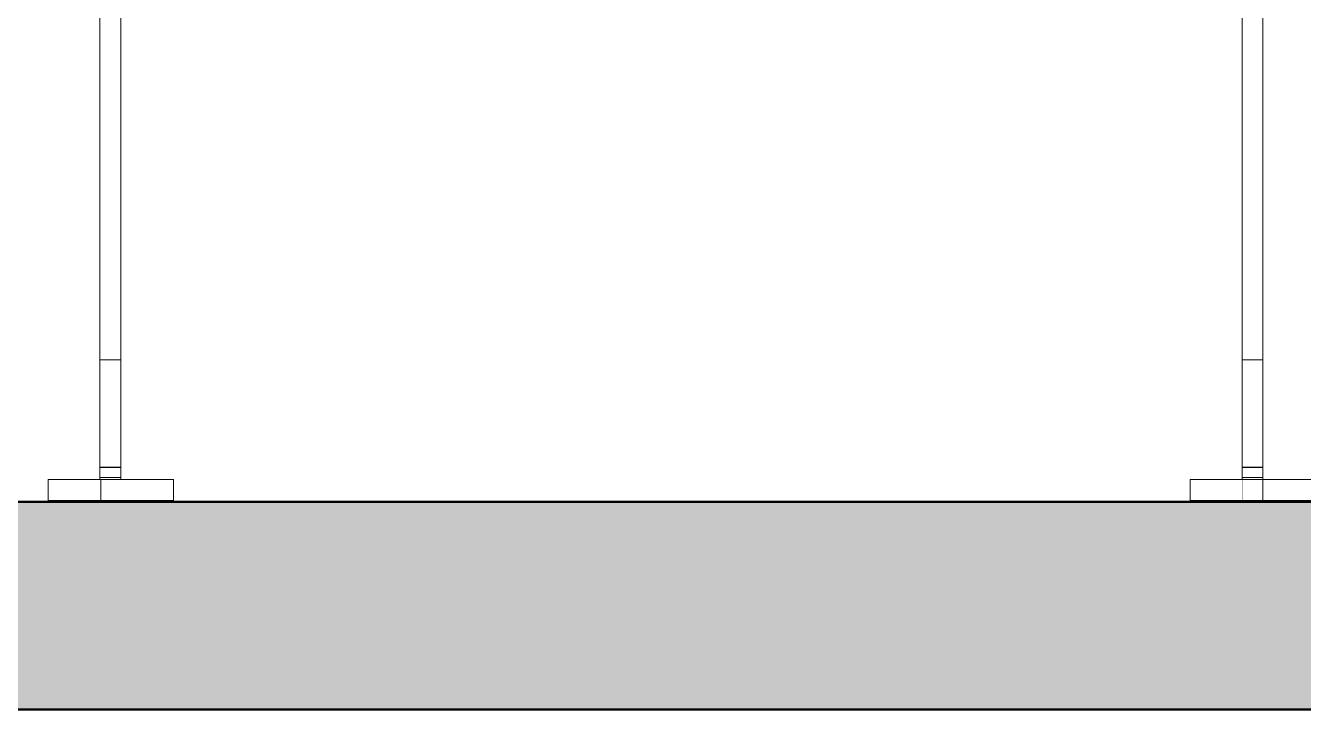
# Model space of a CAD drawing. Header units: millimetres. Extents: x -46169 to 237885, y -84465 to 18123.
# Drawn here: x 117149 to 117764, y -81053 to -80724 of the extents above; entities that cross this region are included whole.
import ezdxf

# ---------------------------------------------------------------- set-up
doc = ezdxf.new("R2010")
doc.units = ezdxf.units.MM
doc.header["$MEASUREMENT"] = 0
doc.linetypes.add('Wipeout_Contour', pattern=[1000, 0, -1000])
doc.layers.add('New_A-20-M_Floor_Slab', color=7, linetype='Continuous')
doc.layers.add('New_A-35-M_FFE_Fixed', color=7, linetype='Continuous')
doc.layers.add('New_A-20-M_Floor_Slab_Pen_No__29', color=7, linetype='Continuous', lineweight=50, true_color=0x2a2a2a)
doc.layers.add('New_A-20-M_Floor_Slab_Pen_No__81', color=7, linetype='Continuous', lineweight=20, true_color=0x6a6a6a)
doc.layers.add('New_A-35-M_FFE_Fixed_Pen_No__1', color=7, linetype='Continuous', lineweight=13)

# ---------------------------------------------------------------- blocks, each defined once
blk = doc.blocks.new('Section Elem_4_2', base_point=(64459.15, -84332.61))
at = {"color": 254, "linetype": 'Wipeout_Contour', "lineweight": 0, "ltscale": 25429937.22512363}
blk.add_wipeout([(110238.31, -80783.86), (110303.02, -80783.86), (110303.02, -80952.86), (110238.31, -80952.86), (110238.31, -80953.11), (121390.86, -80953.11), (121390.86, -80952.86), (121326.16, -80952.86), (121326.16, -80783.86), (121390.86, -80783.86), (121390.86, -80715.11), (121319.73, -80715.11), (121319.73, -80952.36), (121284.73, -80952.36), (121284.73, -80942.36), (121309.73, -80942.36), (121309.73, -80715.11), (121044.73, -80715.11), (121044.73, -80952.36), (121009.73, -80952.36), (121009.73, -80942.36), (121034.73, -80942.36), (121034.73, -80715.11), (120494.73, -80715.11), (120494.73, -80942.36), (120520.23, -80942.36), (120520.23, -80952.36), (120459.23, -80952.36), (120459.23, -80942.36), (120484.73, -80942.36), (120484.73, -80715.11), (119944.73, -80715.11), (119944.73, -80942.36), (119969.73, -80942.36), (119969.73, -80952.36), (119909.73, -80952.36), (119909.73, -80942.36), (119934.73, -80942.36), (119934.73, -80715.11), (119394.73, -80715.11), (119394.73, -80942.36), (119420.23, -80942.36), (119420.23, -80952.36), (119359.23, -80952.36), (119359.23, -80942.36), (119384.73, -80942.36), (119384.73, -80715.11), (118844.73, -80715.11), (118844.73, -80942.36), (118869.73, -80942.36), (118869.73, -80952.36), (118809.73, -80952.36), (118809.73, -80942.36), (118834.73, -80942.36), (118834.73, -80715.11), (118294.73, -80715.11), (118294.73, -80942.36), (118320.23, -80942.36), (118320.23, -80952.36), (118259.23, -80952.36), (118259.23, -80942.36), (118284.73, -80942.36), (118284.73, -80715.11), (117744.73, -80715.11), (117744.73, -80942.36), (117769.73, -80942.36), (117769.73, -80952.36), (117709.73, -80952.36), (117709.73, -80942.36), (117734.73, -80942.36), (117734.73, -80715.11), (117194.73, -80715.11), (117194.73, -80942.36), (117220.23, -80942.36), (117220.23, -80952.36), (117159.73, -80952.36), (117159.73, -80942.36), (117184.73, -80942.36), (117184.73, -80715.11), (116644.73, -80715.11), (116644.73, -80942.36), (116670.23, -80942.36), (116670.23, -80952.36), (116609.23, -80952.36), (116609.23, -80942.36), (116634.73, -80942.36), (116634.73, -80715.11), (116094.73, -80715.11), (116094.73, -80942.36), (116119.73, -80942.36), (116119.73, -80952.36), (116059.73, -80952.36), (116059.73, -80942.36), (116084.73, -80942.36), (116084.73, -80715.11), (115544.73, -80715.11), (115544.73, -80942.36), (115570.23, -80942.36), (115570.23, -80952.36), (115509.23, -80952.36), (115509.23, -80942.36), (115534.73, -80942.36), (115534.73, -80715.11), (114994.73, -80715.11), (114994.73, -80942.36), (115019.73, -80942.36), (115019.73, -80952.36), (114959.73, -80952.36), (114959.73, -80942.36), (114984.73, -80942.36), (114984.73, -80715.11), (114444.73, -80715.11), (114444.73, -80942.36), (114470.23, -80942.36), (114470.23, -80952.36), (114409.23, -80952.36), (114409.23, -80942.36), (114434.73, -80942.36), (114434.73, -80715.11), (113894.73, -80715.11), (113894.73, -80942.36), (113919.73, -80942.36), (113919.73, -80952.36), (113859.73, -80952.36), (113859.73, -80942.36), (113884.73, -80942.36), (113884.73, -80715.11), (113344.73, -80715.11), (113344.73, -80942.36), (113370.23, -80942.36), (113370.23, -80952.36), (113309.73, -80952.36), (113309.73, -80942.36), (113334.73, -80942.36), (113334.73, -80715.11), (112794.73, -80715.11), (112794.73, -80942.36), (112820.23, -80942.36), (112820.23, -80952.36), (112759.73, -80952.36), (112759.73, -80942.36), (112784.73, -80942.36), (112784.73, -80715.11), (112244.73, -80715.11), (112244.73, -80942.36), (112270.23, -80942.36), (112270.23, -80952.36), (112209.73, -80952.36), (112209.73, -80942.36), (112234.73, -80942.36), (112234.73, -80715.11), (111694.73, -80715.11), (111694.73, -80942.36), (111720.23, -80942.36), (111720.23, -80952.36), (111659.73, -80952.36), (111659.73, -80942.36), (111684.73, -80942.36), (111684.73, -80715.11), (111144.73, -80715.11), (111144.73, -80942.36), (111170.23, -80942.36), (111170.23, -80952.36), (111109.23, -80952.36), (111109.23, -80942.36), (111134.73, -80942.36), (111134.73, -80715.11), (110594.73, -80715.11), (110594.73, -80942.36), (110619.73, -80942.36), (110619.73, -80952.36), (110584.73, -80952.36), (110584.73, -80715.11), (110319.73, -80715.11), (110319.73, -80942.36), (110344.73, -80942.36), (110344.73, -80952.36), (110309.73, -80952.36), (110309.73, -80715.11), (110238.31, -80715.11)], dxfattribs=at).dxf.layer = 'New_A-20-M_Floor_Slab'
blk = doc.blocks.new('Section Elem_24_2', base_point=(64459.15, -84332.61))
at = {"color": 254, "linetype": 'Wipeout_Contour', "lineweight": 0, "ltscale": 569307.833588}
blk.add_wipeout([(117184.73, -80651.97), (117184.73, -80884.65), (117194.73, -80884.65), (117194.73, -80651.97)], dxfattribs=at).dxf.layer = 'New_A-35-M_FFE_Fixed'
at = {"color": 254, "linetype": 'Wipeout_Contour', "lineweight": 0, "ltscale": 569606.849558}
blk.add_wipeout([(117194.73, -80904.95), (117194.73, -80895.1), (117184.73, -80895.1), (117184.73, -80904.95)], dxfattribs=at).dxf.layer = 'New_A-35-M_FFE_Fixed'
at = {"color": 254, "linetype": 'Wipeout_Contour', "lineweight": 0, "ltscale": 569690.813935}
blk.add_wipeout([(117184.73, -80937.2), (117194.73, -80937.2), (117194.73, -80936.74), (117184.73, -80936.74)], dxfattribs=at).dxf.layer = 'New_A-35-M_FFE_Fixed'
at = {"color": 254, "linetype": 'Wipeout_Contour', "lineweight": 0, "ltscale": 569657.659048}
blk.add_wipeout([(117159.73, -80952.36), (117185.23, -80952.36), (117185.23, -80942.36), (117159.73, -80942.36)], dxfattribs=at).dxf.layer = 'New_A-35-M_FFE_Fixed'
at = {"layer": 'New_A-35-M_FFE_Fixed_Pen_No__1', "linetype": 'Continuous'}
for q in [(117159.73, -80942.36), (117185.23, -80952.36)]:
    blk.add_line((117159.73, -80952.36), q, dxfattribs=at)
at = {"color": 254, "linetype": 'Wipeout_Contour', "lineweight": 0, "ltscale": 569583.788067}
blk.add_wipeout([(117184.73, -80884.65), (117184.73, -80895.1), (117194.73, -80895.1), (117194.73, -80884.65)], dxfattribs=at).dxf.layer = 'New_A-35-M_FFE_Fixed'
at = {"color": 254, "linetype": 'Wipeout_Contour', "lineweight": 0, "ltscale": 569628.193899}
blk.add_wipeout([(117184.73, -80913.88), (117194.73, -80913.88), (117194.73, -80904.95), (117184.73, -80904.95)], dxfattribs=at).dxf.layer = 'New_A-35-M_FFE_Fixed'
at = {"color": 254, "linetype": 'Wipeout_Contour', "lineweight": 0, "ltscale": 569692.04583}
blk.add_wipeout([(117194.73, -80937.82), (117194.73, -80937.2), (117184.73, -80937.2), (117184.73, -80937.82)], dxfattribs=at).dxf.layer = 'New_A-35-M_FFE_Fixed'
at = {"color": 254, "linetype": 'Wipeout_Contour', "lineweight": 0, "ltscale": 569647.138454}
blk.add_wipeout([(117184.73, -80921.62), (117194.73, -80921.62), (117194.73, -80913.88), (117184.73, -80913.88)], dxfattribs=at).dxf.layer = 'New_A-35-M_FFE_Fixed'
at = {"color": 254, "linetype": 'Wipeout_Contour', "lineweight": 0, "ltscale": 569695.457424}
blk.add_wipeout([(117184.73, -80939.44), (117194.73, -80939.44), (117194.73, -80938.58), (117184.73, -80938.58)], dxfattribs=at).dxf.layer = 'New_A-35-M_FFE_Fixed'
at = {"color": 254, "linetype": 'Wipeout_Contour', "lineweight": 0, "ltscale": 569663.077204}
blk.add_wipeout([(117184.73, -80927.91), (117194.73, -80927.91), (117194.73, -80921.62), (117184.73, -80921.62)], dxfattribs=at).dxf.layer = 'New_A-35-M_FFE_Fixed'
at = {"color": 254, "linetype": 'Wipeout_Contour', "lineweight": 0, "ltscale": 569693.613743}
blk.add_wipeout([(117184.73, -80937.82), (117184.73, -80938.58), (117194.73, -80938.58), (117194.73, -80937.82)], dxfattribs=at).dxf.layer = 'New_A-35-M_FFE_Fixed'
at = {"color": 254, "linetype": 'Wipeout_Contour', "lineweight": 0, "ltscale": 569675.500184}
blk.add_wipeout([(117184.73, -80927.91), (117184.73, -80932.55), (117194.73, -80932.55), (117194.73, -80927.91)], dxfattribs=at).dxf.layer = 'New_A-35-M_FFE_Fixed'
at = {"color": 254, "linetype": 'Wipeout_Contour', "lineweight": 0, "ltscale": 569689.965394}
blk.add_wipeout([(117184.73, -80936.74), (117194.73, -80936.74), (117194.73, -80936.45), (117184.73, -80936.45)], dxfattribs=at).dxf.layer = 'New_A-35-M_FFE_Fixed'
at = {"color": 254, "linetype": 'Wipeout_Contour', "lineweight": 0, "ltscale": 569688.333893}
blk.add_wipeout([(117184.73, -80936.36), (117194.73, -80936.36), (117194.73, -80935.4), (117184.73, -80935.4)], dxfattribs=at).dxf.layer = 'New_A-35-M_FFE_Fixed'
at = {"color": 254, "linetype": 'Wipeout_Contour', "lineweight": 0, "ltscale": 569697.506028}
blk.add_wipeout([(117184.73, -80940.38), (117194.73, -80940.38), (117194.73, -80939.44), (117184.73, -80939.44)], dxfattribs=at).dxf.layer = 'New_A-35-M_FFE_Fixed'
at = {"color": 254, "linetype": 'Wipeout_Contour', "lineweight": 0, "ltscale": 569689.532812}
blk.add_wipeout([(117184.73, -80936.36), (117184.73, -80936.45), (117194.73, -80936.45), (117194.73, -80936.36)], dxfattribs=at).dxf.layer = 'New_A-35-M_FFE_Fixed'
at = {"color": 254, "linetype": 'Wipeout_Contour', "lineweight": 0, "ltscale": 569701.92616}
blk.add_wipeout([(117184.73, -80941.36), (117184.73, -80942.36), (117194.73, -80942.36), (117194.73, -80941.36)], dxfattribs=at).dxf.layer = 'New_A-35-M_FFE_Fixed'
at = {"color": 254, "linetype": 'Wipeout_Contour', "lineweight": 0, "ltscale": 569684.009861}
blk.add_wipeout([(117184.73, -80932.55), (117184.73, -80935.4), (117194.73, -80935.4), (117194.73, -80932.55)], dxfattribs=at).dxf.layer = 'New_A-35-M_FFE_Fixed'
at = {"color": 254, "linetype": 'Wipeout_Contour', "lineweight": 0, "ltscale": 569699.68083}
blk.add_wipeout([(117184.73, -80941.36), (117194.73, -80941.36), (117194.73, -80940.38), (117184.73, -80940.38)], dxfattribs=at).dxf.layer = 'New_A-35-M_FFE_Fixed'
at = {"layer": 'New_A-35-M_FFE_Fixed_Pen_No__1', "linetype": 'Continuous'}
for p, q in [((117159.73, -80942.36), (117185.23, -80942.36)), ((117194.73, -80952.36), (117194.73, -80942.36))]:
    blk.add_line(p, q, dxfattribs=at)
blk = doc.blocks.new('Section Elem_28_2', base_point=(64459.15, -84332.61))
at = {"color": 254, "linetype": 'Wipeout_Contour', "lineweight": 0, "ltscale": 571120.643482}
blk.add_wipeout([(117734.73, -80884.65), (117744.73, -80884.65), (117744.73, -80651.97), (117734.73, -80651.97)], dxfattribs=at).dxf.layer = 'New_A-35-M_FFE_Fixed'
at = {"color": 254, "linetype": 'Wipeout_Contour', "lineweight": 0, "ltscale": 571418.710448}
blk.add_wipeout([(117734.73, -80904.95), (117744.73, -80904.95), (117744.73, -80895.1), (117734.73, -80895.1)], dxfattribs=at).dxf.layer = 'New_A-35-M_FFE_Fixed'
at = {"color": 254, "linetype": 'Wipeout_Contour', "lineweight": 0, "ltscale": 571502.408628}
blk.add_wipeout([(117744.73, -80937.2), (117744.73, -80936.74), (117734.73, -80936.74), (117734.73, -80937.2)], dxfattribs=at).dxf.layer = 'New_A-35-M_FFE_Fixed'
at = {"color": 254, "linetype": 'Wipeout_Contour', "lineweight": 0, "ltscale": 571567.153305}
blk.add_wipeout([(117734.73, -80952.36), (117769.73, -80952.36), (117769.73, -80942.36), (117734.73, -80942.36)], dxfattribs=at).dxf.layer = 'New_A-35-M_FFE_Fixed'
at = {"layer": 'New_A-35-M_FFE_Fixed_Pen_No__1', "linetype": 'Continuous'}
blk.add_line((117769.73, -80952.36), (117744.73, -80952.36), dxfattribs=at)
at = {"color": 254, "linetype": 'Wipeout_Contour', "lineweight": 0, "ltscale": 571395.722084}
blk.add_wipeout([(117744.73, -80884.65), (117734.73, -80884.65), (117734.73, -80895.1), (117744.73, -80895.1)], dxfattribs=at).dxf.layer = 'New_A-35-M_FFE_Fixed'
at = {"color": 254, "linetype": 'Wipeout_Contour', "lineweight": 0, "ltscale": 571439.987113}
blk.add_wipeout([(117744.73, -80913.88), (117744.73, -80904.95), (117734.73, -80904.95), (117734.73, -80913.88)], dxfattribs=at).dxf.layer = 'New_A-35-M_FFE_Fixed'
at = {"color": 254, "linetype": 'Wipeout_Contour', "lineweight": 0, "ltscale": 571503.636618}
blk.add_wipeout([(117734.73, -80937.82), (117744.73, -80937.82), (117744.73, -80937.2), (117734.73, -80937.2)], dxfattribs=at).dxf.layer = 'New_A-35-M_FFE_Fixed'
at = {"color": 254, "linetype": 'Wipeout_Contour', "lineweight": 0, "ltscale": 571458.871605}
blk.add_wipeout([(117744.73, -80921.62), (117744.73, -80913.88), (117734.73, -80913.88), (117734.73, -80921.62)], dxfattribs=at).dxf.layer = 'New_A-35-M_FFE_Fixed'
at = {"color": 254, "linetype": 'Wipeout_Contour', "lineweight": 0, "ltscale": 571507.037398}
blk.add_wipeout([(117744.73, -80939.44), (117744.73, -80938.58), (117734.73, -80938.58), (117734.73, -80939.44)], dxfattribs=at).dxf.layer = 'New_A-35-M_FFE_Fixed'
at = {"color": 254, "linetype": 'Wipeout_Contour', "lineweight": 0, "ltscale": 571474.759824}
blk.add_wipeout([(117744.73, -80927.91), (117744.73, -80921.62), (117734.73, -80921.62), (117734.73, -80927.91)], dxfattribs=at).dxf.layer = 'New_A-35-M_FFE_Fixed'
at = {"color": 254, "linetype": 'Wipeout_Contour', "lineweight": 0, "ltscale": 571505.199561}
blk.add_wipeout([(117744.73, -80937.82), (117734.73, -80937.82), (117734.73, -80938.58), (117744.73, -80938.58)], dxfattribs=at).dxf.layer = 'New_A-35-M_FFE_Fixed'
at = {"color": 254, "linetype": 'Wipeout_Contour', "lineweight": 0, "ltscale": 571487.143422}
blk.add_wipeout([(117744.73, -80927.91), (117734.73, -80927.91), (117734.73, -80932.55), (117744.73, -80932.55)], dxfattribs=at).dxf.layer = 'New_A-35-M_FFE_Fixed'
at = {"color": 254, "linetype": 'Wipeout_Contour', "lineweight": 0, "ltscale": 571501.562777}
blk.add_wipeout([(117744.73, -80936.74), (117744.73, -80936.45), (117734.73, -80936.45), (117734.73, -80936.74)], dxfattribs=at).dxf.layer = 'New_A-35-M_FFE_Fixed'
at = {"color": 254, "linetype": 'Wipeout_Contour', "lineweight": 0, "ltscale": 571499.936448}
blk.add_wipeout([(117744.73, -80936.36), (117744.73, -80935.4), (117734.73, -80935.4), (117734.73, -80936.36)], dxfattribs=at).dxf.layer = 'New_A-35-M_FFE_Fixed'
at = {"color": 254, "linetype": 'Wipeout_Contour', "lineweight": 0, "ltscale": 571509.079508}
blk.add_wipeout([(117744.73, -80940.38), (117744.73, -80939.44), (117734.73, -80939.44), (117734.73, -80940.38)], dxfattribs=at).dxf.layer = 'New_A-35-M_FFE_Fixed'
at = {"color": 254, "linetype": 'Wipeout_Contour', "lineweight": 0, "ltscale": 571501.131567}
blk.add_wipeout([(117734.73, -80936.36), (117734.73, -80936.45), (117744.73, -80936.45), (117744.73, -80936.36)], dxfattribs=at).dxf.layer = 'New_A-35-M_FFE_Fixed'
at = {"color": 254, "linetype": 'Wipeout_Contour', "lineweight": 0, "ltscale": 571513.48563}
blk.add_wipeout([(117744.73, -80941.36), (117734.73, -80941.36), (117734.73, -80942.36), (117744.73, -80942.36)], dxfattribs=at).dxf.layer = 'New_A-35-M_FFE_Fixed'
at = {"color": 254, "linetype": 'Wipeout_Contour', "lineweight": 0, "ltscale": 571495.219356}
blk.add_wipeout([(117744.73, -80932.55), (117734.73, -80932.55), (117734.73, -80935.04), (117744.73, -80935.04)], dxfattribs=at).dxf.layer = 'New_A-35-M_FFE_Fixed'
at = {"color": 254, "linetype": 'Wipeout_Contour', "lineweight": 0, "ltscale": 571511.247417}
blk.add_wipeout([(117744.73, -80941.36), (117744.73, -80940.38), (117734.73, -80940.38), (117734.73, -80941.36)], dxfattribs=at).dxf.layer = 'New_A-35-M_FFE_Fixed'
at = {"layer": 'New_A-35-M_FFE_Fixed_Pen_No__1', "linetype": 'Continuous'}
for p, q in [((117734.73, -80952.36), (117734.73, -80942.36)), ((117769.73, -80942.36), (117744.73, -80942.36))]:
    blk.add_line(p, q, dxfattribs=at)
blk = doc.blocks.new('Section Elem_29_2', base_point=(64459.15, -84332.61))
at = {"layer": 'New_A-35-M_FFE_Fixed_Pen_No__1', "linetype": 'Continuous'}
for p, q in [((117184.73, -80884.65), (117184.73, -80651.97)), ((117194.73, -80884.65), (117194.73, -80651.97)), ((117734.73, -80884.65), (117734.73, -80651.97)), ((117744.73, -80884.65), (117744.73, -80651.97)), ((117184.73, -80895.1), (117184.73, -80884.65)), ((117184.73, -80884.65), (117194.73, -80884.65)), ((117194.73, -80895.1), (117194.73, -80884.65)), ((117734.73, -80884.65), (117744.73, -80884.65)), ((117734.73, -80895.1), (117734.73, -80884.65)), ((117744.73, -80895.1), (117744.73, -80884.65)), ((117184.73, -80904.95), (117184.73, -80895.1)), ((117194.73, -80904.95), (117194.73, -80895.1)), ((117734.73, -80904.95), (117734.73, -80895.1)), ((117744.73, -80904.95), (117744.73, -80895.1)), ((117184.73, -80913.88), (117184.73, -80904.95)), ((117194.73, -80913.88), (117194.73, -80904.95)), ((117734.73, -80913.88), (117734.73, -80904.95)), ((117744.73, -80913.88), (117744.73, -80904.95)), ((117184.73, -80921.62), (117184.73, -80913.88)), ((117194.73, -80921.62), (117194.73, -80913.88)), ((117734.73, -80921.62), (117734.73, -80913.88)), ((117744.73, -80921.62), (117744.73, -80913.88)), ((117184.73, -80927.91), (117184.73, -80921.62)), ((117194.73, -80927.91), (117194.73, -80921.62)), ((117734.73, -80927.91), (117734.73, -80921.62)), ((117744.73, -80927.91), (117744.73, -80921.62)), ((117184.73, -80932.55), (117184.73, -80927.91)), ((117184.73, -80935.4), (117184.73, -80932.55)), ((117194.73, -80932.55), (117194.73, -80927.91)), ((117194.73, -80935.4), (117194.73, -80932.55)), ((117184.73, -80936.36), (117184.73, -80935.4)), ((117184.73, -80936.45), (117184.73, -80936.36)), ((117184.73, -80936.36), (117194.73, -80936.36)), ((117184.73, -80936.74), (117184.73, -80936.45)), ((117184.73, -80937.2), (117184.73, -80936.74)), ((117184.73, -80937.82), (117184.73, -80937.2)), ((117184.73, -80938.58), (117184.73, -80937.82)), ((117194.73, -80936.36), (117194.73, -80935.4)), ((117194.73, -80936.45), (117194.73, -80936.36)), ((117194.73, -80936.74), (117194.73, -80936.45)), ((117194.73, -80937.2), (117194.73, -80936.74)), ((117194.73, -80937.82), (117194.73, -80937.2)), ((117194.73, -80938.58), (117194.73, -80937.82)), ((117744.73, -80939.44), (117744.73, -80938.58)), ((117744.73, -80940.38), (117744.73, -80939.44)), ((117744.73, -80941.36), (117744.73, -80940.38)), ((117744.73, -80942.36), (117744.73, -80941.36)), ((117744.73, -80952.36), (117744.73, -80942.36))]:
    blk.add_line(p, q, dxfattribs=at)
at = {"color": 254, "linetype": 'Wipeout_Contour', "lineweight": 0, "ltscale": 571498.443194}
blk.add_wipeout([(117734.73, -80935.04), (117734.73, -80935.4), (117744.73, -80935.4), (117744.73, -80935.04)], dxfattribs=at).dxf.layer = 'New_A-35-M_FFE_Fixed'
at = {"color": 254, "linetype": 'Wipeout_Contour', "lineweight": 0, "ltscale": 569757.217936}
blk.add_wipeout([(117185.23, -80952.36), (117220.23, -80952.36), (117220.23, -80942.36), (117185.23, -80942.36)], dxfattribs=at).dxf.layer = 'New_A-35-M_FFE_Fixed'
at = {"color": 254, "linetype": 'Wipeout_Contour', "lineweight": 0, "ltscale": 571468.268642}
blk.add_wipeout([(117709.73, -80952.36), (117734.73, -80952.36), (117734.73, -80942.36), (117709.73, -80942.36)], dxfattribs=at).dxf.layer = 'New_A-35-M_FFE_Fixed'
at = {"layer": 'New_A-35-M_FFE_Fixed_Pen_No__1', "linetype": 'Continuous'}
for p, q in [((117734.73, -80932.55), (117734.73, -80927.91)), ((117734.73, -80935.4), (117734.73, -80932.55)), ((117744.73, -80932.55), (117744.73, -80927.91)), ((117744.73, -80935.4), (117744.73, -80932.55)), ((117184.73, -80939.44), (117184.73, -80938.58)), ((117194.73, -80939.44), (117194.73, -80938.58)), ((117734.73, -80936.36), (117734.73, -80935.4)), ((117734.73, -80936.45), (117734.73, -80936.36)), ((117734.73, -80936.36), (117744.73, -80936.36)), ((117734.73, -80936.74), (117734.73, -80936.45)), ((117734.73, -80937.2), (117734.73, -80936.74)), ((117734.73, -80937.82), (117734.73, -80937.2)), ((117734.73, -80938.58), (117734.73, -80937.82)), ((117734.73, -80939.44), (117734.73, -80938.58)), ((117744.73, -80936.36), (117744.73, -80935.4)), ((117744.73, -80936.45), (117744.73, -80936.36)), ((117744.73, -80936.74), (117744.73, -80936.45)), ((117744.73, -80937.2), (117744.73, -80936.74)), ((117744.73, -80937.82), (117744.73, -80937.2)), ((117744.73, -80938.58), (117744.73, -80937.82)), ((117184.73, -80940.38), (117184.73, -80939.44)), ((117184.73, -80941.36), (117184.73, -80940.38)), ((117184.73, -80942.36), (117184.73, -80941.36)), ((117184.73, -80941.36), (117194.73, -80941.36)), ((117185.23, -80952.36), (117185.23, -80942.36)), ((117220.23, -80942.36), (117185.23, -80942.36)), ((117194.73, -80940.38), (117194.73, -80939.44)), ((117194.73, -80941.36), (117194.73, -80940.38)), ((117194.73, -80942.36), (117194.73, -80941.36)), ((117220.23, -80952.36), (117220.23, -80942.36)), ((117709.73, -80952.36), (117709.73, -80942.36)), ((117709.73, -80942.36), (117744.73, -80942.36)), ((117734.73, -80940.38), (117734.73, -80939.44)), ((117734.73, -80941.36), (117734.73, -80940.38)), ((117734.73, -80941.36), (117744.73, -80941.36)), ((117734.73, -80942.36), (117734.73, -80941.36)), ((117220.23, -80952.36), (117185.23, -80952.36)), ((117709.73, -80952.36), (117744.73, -80952.36))]:
    blk.add_line(p, q, dxfattribs=at)
blk = doc.blocks.new('Section Elem_58_2', base_point=(64459.15, -84332.61))
at = {"layer": 'New_A-20-M_Floor_Slab_Pen_No__81', "linetype": 'Continuous', "lineweight": 0, "true_color": 0x353535}
blk.add_hatch(color=250, dxfattribs=at).paths.add_polyline_path([(121199.2, -80953.11), (110429.97, -80953.11), (110429.97, -81053.11), (121199.2, -81053.11)])
at = {"layer": 'New_A-20-M_Floor_Slab_Pen_No__29', "linetype": 'Continuous'}
for p, q in [((121199.2, -80953.11), (110429.97, -80953.11)), ((121199.2, -81053.11), (110429.97, -81053.11))]:
    blk.add_line(p, q, dxfattribs=at)

msp = doc.modelspace()

# ---------------------------------------------------------------- block references
at = {"layer": 'New_A-20-M_Floor_Slab'}
msp.add_blockref('Section Elem_4_2', (64459.15, -84332.61), dxfattribs=at)

# ---------------------------------------------------------------- next in the draw order: block references
at = {"layer": 'New_A-35-M_FFE_Fixed'}
for name in ['Section Elem_24_2', 'Section Elem_28_2']:
    msp.add_blockref(name, (64459.15, -84332.61), dxfattribs=at)

# ---------------------------------------------------------------- next in the draw order: block references
msp.add_blockref('Section Elem_29_2', (64459.15, -84332.61), dxfattribs=at)

# ---------------------------------------------------------------- next in the draw order: block references
at = {"layer": 'New_A-20-M_Floor_Slab'}
msp.add_blockref('Section Elem_58_2', (64459.15, -84332.61), dxfattribs=at)

doc.saveas('drawing.dxf')
